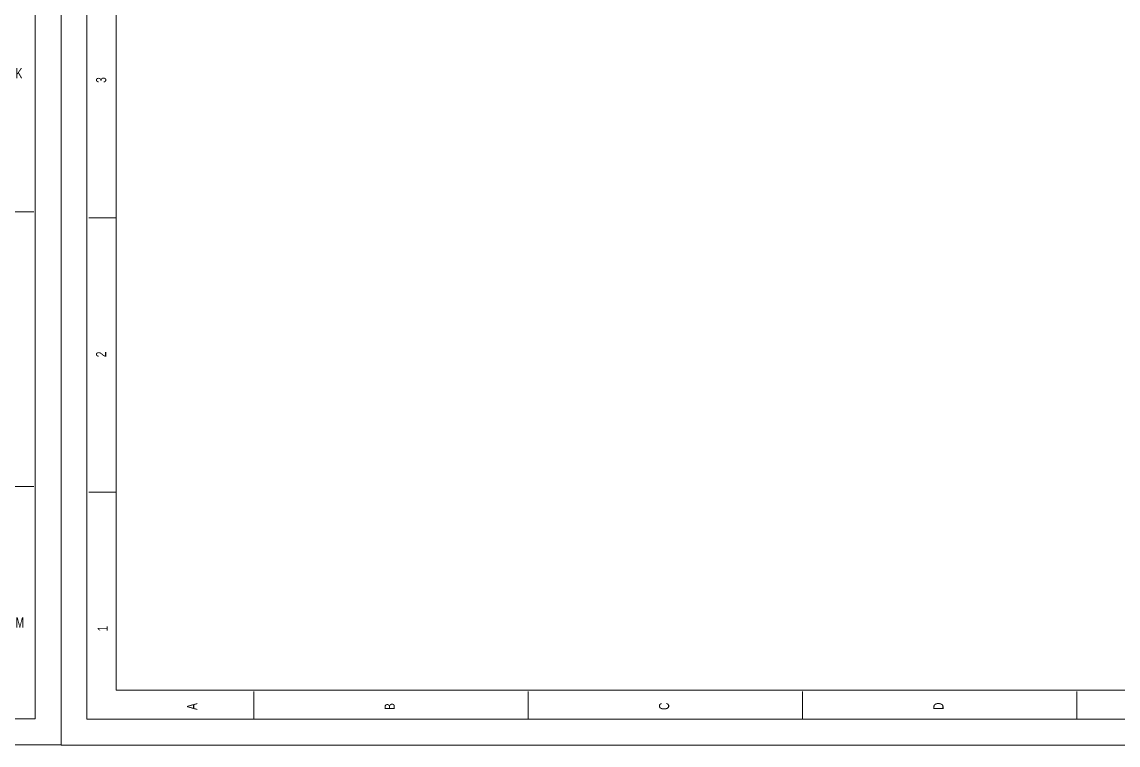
# Model space of a CAD drawing. Header units: millimetres. Extents: x 3220 to 226993, y 817 to 176024.
# Drawn here: x 143603 to 163229, y 817 to 13763 of the extents above; entities that cross this region are included whole.
import ezdxf

# ---------------------------------------------------------------- set-up
doc = ezdxf.new("R2010")
doc.units = ezdxf.units.MM
doc.styles.add('SLDTEXTSTYLE0', font='TXT', dxfattribs={"width": 0.75})

# ---------------------------------------------------------------- blocks, each defined once
blk = doc.blocks.new('A1 E1-200')
at = {"color": 1, "linetype": 'Continuous', "lineweight": 18}
for p, q in [((0, 0), (0, 116400)), ((-164800, 0), (0, 0))]:
    blk.add_line(p, q, dxfattribs=at)
at = {"linetype": 'Continuous', "lineweight": 18}
for p, q in [((-937, 931), (-937, 115487)), ((-163879, 931), (-937, 931))]:
    blk.add_line(p, q, dxfattribs=at)
at = {"color": 1, "linetype": 'Continuous', "lineweight": 15}
for p, q in [((0, 0), (0, 114440)), ((-164800, 0), (0, 0))]:
    blk.add_line(p, q, dxfattribs=at)
at = {"color": 5, "linetype": 'Continuous', "lineweight": 15}
for p, q in [((-1959, 19020), (-979, 19020)), ((-979, 9221), (-1959, 9221))]:
    blk.add_line(p, q, dxfattribs=at)
at = {"color": 5, "lineweight": 15, "style": 'SLDTEXTSTYLE0', "width": 0.75}
for s, p in [('K', (-1632, 23785)), ('M', (-1632, 4188))]:
    blk.add_text(s, height=363, dxfattribs=at).set_placement(p)
blk = doc.blocks.new('A2 E1-50')
at = {"color": 1, "linetype": 'Continuous', "lineweight": 18}
for p, q in [((-28847.4, 0), (-28847.4, 20086.4)), ((-28847.4, 20086.4), (0, 20086.4)), ((-28363.1, 485.3), (-28363.1, 19601.2)), ((-28363.1, 19601.2), (-485.3, 19601.2))]:
    blk.add_line(p, q, dxfattribs=at)
at = {"linetype": 'Continuous', "lineweight": 18}
for p, q in [((-28619.2, 230.6), (-28619.2, 19860.5)), ((-28619.2, 19860.5), (-232.1, 19860.5))]:
    blk.add_line(p, q, dxfattribs=at)
at = {"color": 5, "linetype": 'Continuous', "lineweight": 15}
for p, q in [((-26611.9, 19601), (-26611.9, 19843.6)), ((-24185.6, 19843.6), (-24185.6, 19601)), ((-28375, 18383.4), (-28617.6, 18383.4)), ((-28617.6, 15957.1), (-28375, 15957.1)), ((-28375, 13530.8), (-28617.6, 13530.8)), ((-28617.6, 11104.5), (-28375, 11104.5))]:
    blk.add_line(p, q, dxfattribs=at)
at = {"color": 5, "linetype": 'Continuous', "lineweight": 15, "char_height": 89.9, "attachment_point": 1, "style": 'SLDTEXTSTYLE0'}
for s, insert in [('2', (-25418.1, 19779)), ('3', (-22991.8, 19779)), ('1', (-27842.2, 19765.8)), ('A', (-28536.7, 18974.8)), ('B', (-28536.7, 17226.9)), ('C', (-28536.7, 14800.6)), ('D', (-28536.7, 12374.3))]:
    blk.add_mtext(s, dxfattribs=dict(at, insert=insert))

msp = doc.modelspace()

# ---------------------------------------------------------------- block references
at = {"xscale": 0.5017310599597968, "yscale": 0.5017310599597968, "zscale": 0.5017310599597968}
msp.add_blockref('A1 E1-200', (144308.2, 819.5), dxfattribs=at)
at = {"xscale": 2.024564718585504, "yscale": 2.024564718585504, "zscale": 2.024564718585504, "rotation": 90}
msp.add_blockref('A2 E1-50', (184974.5, 59220.8), dxfattribs=at)

doc.saveas('drawing.dxf')
